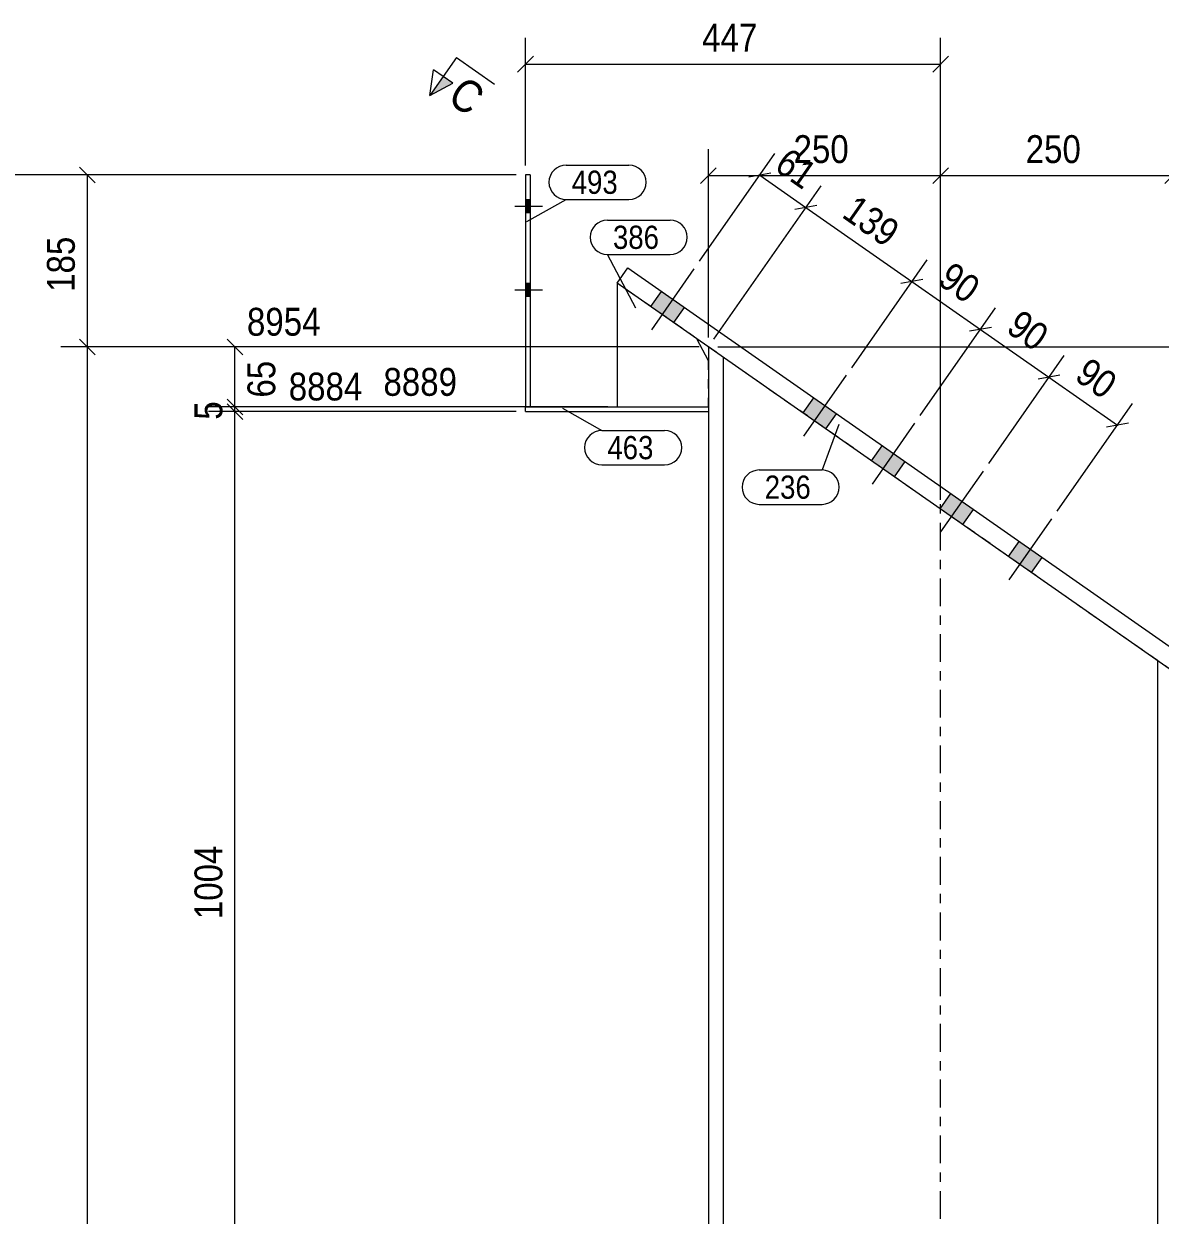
# Model space of a CAD drawing. Header units: millimetres. Extents: x 2 to 579, y 1 to 825.
# Drawn here: x 134.3 to 256.7, y 610.6 to 739 of the extents above; entities that cross this region are included whole.
import ezdxf

# ---------------------------------------------------------------- set-up
doc = ezdxf.new("R2010")
doc.units = ezdxf.units.MM
for name, pattern in [('XKITLINE00', [0]), ('XKITLINE01', [4, 1, -1, 1, -1]), ('XKITLINE03', [6, 3, -1, 1, -1])]:
    doc.linetypes.add(name, pattern=pattern)
for name, color, linetype, lineweight in [('Bolt', 3, 'Continuous', 0), ('Dimensions', 7, 'Continuous', 0), ('Part', 2, 'Continuous', 0), ('PartMark', 7, 'Continuous', 0), ('Section', 6, 'Continuous', 0)]:
    doc.layers.add(name, color=color, linetype=linetype, lineweight=lineweight)
doc.styles.add('ARIAL', font='ARIAL.TTF')

# ---------------------------------------------------------------- blocks, each defined once
blk = doc.blocks.new('*A5')
at = {"layer": 'Bolt'}
for points in [[(205.43, 708.41), (204.28, 706.77), (201.82, 708.49), (202.97, 710.13)], [(205.43, 708.41), (204.28, 706.77), (201.82, 708.49), (202.97, 710.13)], [(221.82, 696.95), (220.67, 695.31), (218.22, 697.03), (219.36, 698.67)], [(221.82, 696.95), (220.67, 695.31), (218.22, 697.03), (219.36, 698.67)], [(229.2, 691.8), (228.05, 690.16), (225.59, 691.88), (226.74, 693.51)], [(229.2, 691.8), (228.05, 690.16), (225.59, 691.88), (226.74, 693.51)], [(236.57, 686.64), (235.43, 685), (232.97, 686.72), (234.12, 688.36)], [(236.57, 686.64), (235.43, 685), (232.97, 686.72), (234.12, 688.36)], [(243.95, 681.48), (242.8, 679.84), (240.35, 681.56), (241.49, 683.2)], [(243.95, 681.48), (242.8, 679.84), (240.35, 681.56), (241.49, 683.2)], [(283.29, 653.98), (282.15, 652.35), (279.69, 654.06), (280.83, 655.7)], [(283.29, 653.98), (282.15, 652.35), (279.69, 654.06), (280.83, 655.7)], [(290.67, 648.83), (289.52, 647.19), (287.07, 648.91), (288.21, 650.55)], [(290.67, 648.83), (289.52, 647.19), (287.07, 648.91), (288.21, 650.55)], [(298.05, 643.67), (296.9, 642.03), (294.44, 643.75), (295.59, 645.39)], [(298.05, 643.67), (296.9, 642.03), (294.44, 643.75), (295.59, 645.39)], [(311.98, 633.93), (310.83, 632.29), (308.38, 634.01), (309.52, 635.65)], [(311.98, 633.93), (310.83, 632.29), (308.38, 634.01), (309.52, 635.65)]]:
    blk.add_hatch(color=3, dxfattribs=at).paths.add_polyline_path(points, flags=17)
at = {"layer": 'Bolt', "color": 3, "linetype": 'XKITLINE00', "lineweight": 0}
for p, q in [((201.91, 705.99), (206.49, 712.55)), ((201.91, 705.99), (206.49, 712.55)), ((201.82, 708.49), (202.97, 710.13)), ((201.82, 708.49), (202.97, 710.13)), ((204.28, 706.77), (205.43, 708.41)), ((204.28, 706.77), (205.43, 708.41)), ((218.3, 694.53), (222.88, 701.09)), ((218.3, 694.53), (222.88, 701.09)), ((218.22, 697.03), (219.36, 698.67)), ((218.22, 697.03), (219.36, 698.67)), ((220.67, 695.31), (221.82, 696.95)), ((220.67, 695.31), (221.82, 696.95)), ((225.68, 689.38), (230.26, 695.93)), ((225.68, 689.38), (230.26, 695.93)), ((225.59, 691.88), (226.74, 693.51)), ((225.59, 691.88), (226.74, 693.51)), ((228.05, 690.16), (229.2, 691.8)), ((228.05, 690.16), (229.2, 691.8)), ((233.05, 684.22), (237.64, 690.78)), ((233.05, 684.22), (237.64, 690.78)), ((232.97, 686.72), (234.12, 688.36)), ((232.97, 686.72), (234.12, 688.36)), ((235.43, 685), (236.57, 686.64)), ((235.43, 685), (236.57, 686.64)), ((240.43, 679.06), (245.01, 685.62)), ((240.43, 679.06), (245.01, 685.62)), ((240.35, 681.56), (241.49, 683.2)), ((240.35, 681.56), (241.49, 683.2)), ((242.8, 679.84), (243.95, 681.48)), ((242.8, 679.84), (243.95, 681.48)), ((279.77, 651.57), (284.36, 658.12)), ((279.77, 651.57), (284.36, 658.12)), ((279.69, 654.06), (280.83, 655.7)), ((279.69, 654.06), (280.83, 655.7)), ((282.15, 652.35), (283.29, 653.98)), ((282.15, 652.35), (283.29, 653.98)), ((287.15, 646.41), (291.73, 652.97)), ((287.15, 646.41), (291.73, 652.97)), ((287.07, 648.91), (288.21, 650.55)), ((287.07, 648.91), (288.21, 650.55)), ((289.52, 647.19), (290.67, 648.83)), ((289.52, 647.19), (290.67, 648.83)), ((294.53, 641.25), (299.11, 647.81)), ((294.53, 641.25), (299.11, 647.81)), ((294.44, 643.75), (295.59, 645.39)), ((294.44, 643.75), (295.59, 645.39)), ((296.9, 642.03), (298.05, 643.67)), ((296.9, 642.03), (298.05, 643.67)), ((308.46, 631.51), (313.04, 638.07)), ((308.46, 631.51), (313.04, 638.07)), ((308.38, 634.01), (309.52, 635.65)), ((308.38, 634.01), (309.52, 635.65)), ((310.83, 632.29), (311.98, 633.93)), ((310.83, 632.29), (311.98, 633.93))]:
    blk.add_line(p, q, dxfattribs=at)
blk = doc.blocks.new('*A9')
at = {"layer": 'Bolt'}
for points in [[(188.32, 719.98), (188.82, 719.98), (188.82, 718.58), (188.32, 718.58)], [(188.32, 710.98), (188.82, 710.98), (188.82, 709.58), (188.32, 709.58)]]:
    blk.add_hatch(color=3, dxfattribs=at).paths.add_polyline_path(points, flags=17)
at = {"layer": 'Bolt', "color": 3, "linetype": 'XKITLINE00', "lineweight": 0}
for p, q in [((190.16, 719.28), (187.16, 719.28)), ((188.82, 719.98), (188.32, 719.98)), ((188.82, 718.58), (188.32, 718.58)), ((190.16, 710.28), (187.16, 710.28)), ((188.82, 710.98), (188.32, 710.98)), ((188.82, 709.58), (188.32, 709.58))]:
    blk.add_line(p, q, dxfattribs=at)
blk = doc.blocks.new('*A10')
at = {"layer": 'Bolt'}
for points in [[(188.32, 719.98), (188.82, 719.98), (188.82, 718.58), (188.32, 718.58)], [(188.32, 710.98), (188.82, 710.98), (188.82, 709.58), (188.32, 709.58)]]:
    blk.add_hatch(color=3, dxfattribs=at).paths.add_polyline_path(points, flags=17)
at = {"layer": 'Bolt', "color": 3, "linetype": 'XKITLINE00', "lineweight": 0}
for p, q in [((190.16, 719.28), (187.16, 719.28)), ((188.82, 719.98), (188.32, 719.98)), ((188.82, 718.58), (188.32, 718.58)), ((190.16, 710.28), (187.16, 710.28)), ((188.82, 710.98), (188.32, 710.98)), ((188.82, 709.58), (188.32, 709.58))]:
    blk.add_line(p, q, dxfattribs=at)
blk = doc.blocks.new('*A15')
at = {"layer": 'Part', "color": 2, "linetype": 'XKITLINE00', "lineweight": 0}
for p, q in [((198.19, 711.03), (199.34, 712.67)), ((199.34, 712.67), (315.65, 631.37)), ((314.5, 629.73), (198.19, 711.03)), ((315.65, 631.37), (314.5, 629.73))]:
    blk.add_line(p, q, dxfattribs=at)
blk = doc.blocks.new('*A16')
at = {"layer": 'Part', "color": 2, "linetype": 'XKITLINE00', "lineweight": 0}
for p, q in [((208.02, 704.16), (208.02, 172.21)), ((209.62, 703.04), (209.62, 172.21)), ((256.42, 172.21), (256.42, 670.33))]:
    blk.add_line(p, q, dxfattribs=at)
at = {"layer": 'Part', "color": 7, "linetype": 'XKITLINE01', "lineweight": 0}
blk.add_line((258.02, 669.21), (208.02, 704.16), dxfattribs=at)
at = {"layer": 'Part', "color": 7, "linetype": 'XKITLINE03', "lineweight": 0}
blk.add_line((233.02, 172.21), (233.02, 696.68), dxfattribs=at)
blk = doc.blocks.new('*A19')
at = {"layer": 'Part', "color": 2, "linetype": 'XKITLINE00', "lineweight": 0}
for p, q in [((188.32, 697.18), (188.32, 697.68)), ((188.32, 697.68), (208.02, 697.68)), ((188.32, 697.18), (208.02, 697.18))]:
    blk.add_line(p, q, dxfattribs=at)
at = {"layer": 'Part', "color": 7, "linetype": 'XKITLINE01', "lineweight": 0}
blk.add_line((208.02, 697.68), (208.02, 697.18), dxfattribs=at)
blk = doc.blocks.new('*A20')
at = {"layer": 'Part', "color": 2, "linetype": 'XKITLINE00', "lineweight": 0}
for p, q in [((198.19, 711.03), (198.19, 697.68)), ((208.02, 702.66), (206.79, 705.01))]:
    blk.add_line(p, q, dxfattribs=at)
at = {"layer": 'Part', "color": 7, "linetype": 'XKITLINE01', "lineweight": 0}
for p, q in [((206.79, 705.01), (198.19, 711.03)), ((208.02, 697.68), (208.02, 702.66)), ((198.19, 697.68), (208.02, 697.68))]:
    blk.add_line(p, q, dxfattribs=at)
blk = doc.blocks.new('*A23')
at = {"layer": 'Part', "color": 2, "linetype": 'XKITLINE00', "lineweight": 0}
for p, q in [((188.32, 722.68), (188.32, 697.68)), ((188.82, 722.68), (188.32, 722.68)), ((188.82, 722.68), (188.82, 697.68)), ((188.32, 697.68), (188.82, 697.68))]:
    blk.add_line(p, q, dxfattribs=at)
blk = doc.blocks.new('*A92')
at = {"layer": 'Dimensions', "color": 7, "linetype": 'XKITLINE00', "lineweight": 0}
blk.add_line((187.32, 722.68), (126.28, 722.68), dxfattribs=at)
blk = doc.blocks.new('*A101')
at = {"layer": 'PartMark', "color": 7, "linetype": 'XKITLINE00', "lineweight": 0}
for p, q in [((192.7, 723.74), (199.46, 723.74)), ((188.45, 717.65), (192.7, 720.04)), ((192.7, 720.04), (199.46, 720.04))]:
    blk.add_line(p, q, dxfattribs=at)
for centre, start, end in [((192.7, 721.89), 90, 270), ((199.46, 721.89), 270, 90)]:
    blk.add_arc(centre, 1.85, start, end, dxfattribs=at)
at = {"layer": 'PartMark', "color": 3, "style": 'ARIAL', "width": 0.85}
blk.add_text('493', height=2.5, dxfattribs=at).set_placement((193.3, 720.64))
blk = doc.blocks.new('*A102')
at = {"layer": 'PartMark', "color": 7, "linetype": 'XKITLINE00', "lineweight": 0}
for p, q in [((197.14, 717.81), (203.9, 717.81)), ((197.14, 714.11), (203.9, 714.11)), ((200.19, 708.33), (197.14, 714.11))]:
    blk.add_line(p, q, dxfattribs=at)
for centre, start, end in [((197.14, 715.96), 90, 270), ((203.9, 715.96), 270, 90)]:
    blk.add_arc(centre, 1.85, start, end, dxfattribs=at)
at = {"layer": 'PartMark', "color": 3, "style": 'ARIAL', "width": 0.85}
blk.add_text('386', height=2.5, dxfattribs=at).set_placement((197.74, 714.71))
blk = doc.blocks.new('*A103')
at = {"layer": 'PartMark', "color": 7, "linetype": 'XKITLINE00', "lineweight": 0}
for p, q in [((192.29, 697.55), (196.54, 695.15)), ((196.54, 695.15), (203.3, 695.15)), ((196.54, 691.45), (203.3, 691.45))]:
    blk.add_line(p, q, dxfattribs=at)
for centre, start, end in [((196.54, 693.3), 90, 270), ((203.3, 693.3), 270, 90)]:
    blk.add_arc(centre, 1.85, start, end, dxfattribs=at)
at = {"layer": 'PartMark', "color": 3, "style": 'ARIAL', "width": 0.85}
blk.add_text('463', height=2.5, dxfattribs=at).set_placement((197.14, 692.05))
blk = doc.blocks.new('*A105')
at = {"layer": 'PartMark', "color": 7, "linetype": 'XKITLINE00', "lineweight": 0}
for p, q in [((222.07, 695.8), (220.26, 690.89)), ((213.49, 690.89), (220.26, 690.89)), ((213.49, 687.19), (220.26, 687.19))]:
    blk.add_line(p, q, dxfattribs=at)
for centre, start, end in [((213.49, 689.04), 90, 270), ((220.26, 689.04), 270, 90)]:
    blk.add_arc(centre, 1.85, start, end, dxfattribs=at)
at = {"layer": 'PartMark', "color": 3, "style": 'ARIAL', "width": 0.85}
blk.add_text('236', height=2.5, dxfattribs=at).set_placement((214.09, 687.79))
blk = doc.blocks.new('*A110')
at = {"layer": 'Section'}
blk.add_hatch(color=3, dxfattribs=at).paths.add_polyline_path([(180.48, 732.55), (178.03, 731.22), (179.46, 733.27)], flags=17)
at = {"layer": 'Section', "color": 1, "linetype": 'XKITLINE00', "lineweight": 0}
for q in [(178.03, 731.22), (184.99, 732.46)]:
    blk.add_line((180.89, 735.32), q, dxfattribs=at)
at = {"layer": 'Section', "color": 3, "linetype": 'XKITLINE00', "lineweight": 0}
for p, q in [((178.03, 731.22), (178.43, 733.99)), ((180.48, 732.55), (178.43, 733.99)), ((178.03, 731.22), (180.48, 732.55))]:
    blk.add_line(p, q, dxfattribs=at)
at = {"layer": 'Section', "color": 7, "style": 'ARIAL', "width": 0.85}
blk.add_text('C', height=3.5, rotation=-34.9504, dxfattribs=at).set_placement((179.75, 730.63))
blk = doc.blocks.new('*A115')
at = {"layer": 'Dimensions', "color": 7, "linetype": 'XKITLINE00', "lineweight": 0}
for p, q in [((207.06, 713.37), (215.18, 724.98)), ((214.73, 722.86), (212.37, 722.44)), ((213.55, 722.65), (218.52, 719.17)), ((208.6, 704.97), (220.15, 721.51)), ((219.7, 719.38), (217.34, 718.97))]:
    blk.add_line(p, q, dxfattribs=at)
at = {"layer": 'Dimensions', "color": 3}
for p in [(213.55, 722.65), (218.52, 719.17)]:
    blk.add_point(p, dxfattribs=at)
at = {"layer": 'Dimensions', "color": 3, "style": 'ARIAL', "width": 0.85}
blk.add_text('61', height=3, rotation=-34.9504, dxfattribs=at).set_placement((214.99, 723.29))
blk = doc.blocks.new('*A116')
at = {"layer": 'Dimensions', "color": 7, "linetype": 'XKITLINE00', "lineweight": 0}
for p, q in [((208.6, 704.97), (220.15, 721.51)), ((219.7, 719.38), (217.34, 718.97)), ((218.52, 719.17), (229.94, 711.19)), ((223.46, 701.91), (231.58, 713.53)), ((231.13, 711.4), (228.76, 710.98))]:
    blk.add_line(p, q, dxfattribs=at)
at = {"layer": 'Dimensions', "color": 3}
for p in [(218.52, 719.17), (229.94, 711.19)]:
    blk.add_point(p, dxfattribs=at)
at = {"layer": 'Dimensions', "color": 3, "style": 'ARIAL', "width": 0.85}
blk.add_text('139', height=3, rotation=-34.9504, dxfattribs=at).set_placement((222.27, 718.2))
blk = doc.blocks.new('*A117')
at = {"layer": 'Dimensions', "color": 7, "linetype": 'XKITLINE00', "lineweight": 0}
for p, q in [((223.46, 701.91), (231.58, 713.53)), ((231.13, 711.4), (228.76, 710.98)), ((229.94, 711.19), (237.32, 706.04)), ((230.83, 696.75), (238.95, 708.37)), ((238.5, 706.24), (236.14, 705.83))]:
    blk.add_line(p, q, dxfattribs=at)
at = {"layer": 'Dimensions', "color": 3}
for p in [(229.94, 711.19), (237.32, 706.04)]:
    blk.add_point(p, dxfattribs=at)
at = {"layer": 'Dimensions', "color": 3, "style": 'ARIAL', "width": 0.85}
blk.add_text('90', height=3, rotation=-34.9504, dxfattribs=at).set_placement((232.58, 710.99))
blk = doc.blocks.new('*A118')
at = {"layer": 'Dimensions', "color": 7, "linetype": 'XKITLINE00', "lineweight": 0}
for p, q in [((230.83, 696.75), (238.95, 708.37)), ((238.5, 706.24), (236.14, 705.83)), ((237.32, 706.04), (244.7, 700.88)), ((238.21, 691.6), (246.33, 703.22)), ((245.88, 701.09), (243.52, 700.67))]:
    blk.add_line(p, q, dxfattribs=at)
at = {"layer": 'Dimensions', "color": 3}
for p in [(237.32, 706.04), (244.7, 700.88)]:
    blk.add_point(p, dxfattribs=at)
at = {"layer": 'Dimensions', "color": 3, "style": 'ARIAL', "width": 0.85}
blk.add_text('90', height=3, rotation=-34.9504, dxfattribs=at).set_placement((239.96, 705.84))
blk = doc.blocks.new('*A119')
at = {"layer": 'Dimensions', "color": 7, "linetype": 'XKITLINE00', "lineweight": 0}
for p, q in [((238.21, 691.6), (246.33, 703.22)), ((245.88, 701.09), (243.52, 700.67)), ((244.7, 700.88), (252.07, 695.72)), ((245.59, 686.44), (253.71, 698.06)), ((253.26, 695.93), (250.89, 695.51))]:
    blk.add_line(p, q, dxfattribs=at)
at = {"layer": 'Dimensions', "color": 3}
for p in [(244.7, 700.88), (252.07, 695.72)]:
    blk.add_point(p, dxfattribs=at)
at = {"layer": 'Dimensions', "color": 3, "style": 'ARIAL', "width": 0.85}
blk.add_text('90', height=3, rotation=-34.9504, dxfattribs=at).set_placement((247.33, 700.68))
blk = doc.blocks.new('*A120')
at = {"layer": 'Dimensions', "color": 7, "linetype": 'XKITLINE00', "lineweight": 0}
for p, q in [((208.02, 705.16), (208.02, 725.46)), ((233.02, 687.68), (233.02, 725.46)), ((208.87, 723.46), (207.18, 721.76)), ((208.02, 722.61), (233.02, 722.61)), ((233.87, 723.46), (232.18, 721.76))]:
    blk.add_line(p, q, dxfattribs=at)
at = {"layer": 'Dimensions', "color": 3}
for p in [(208.02, 722.61), (233.02, 722.61)]:
    blk.add_point(p, dxfattribs=at)
at = {"layer": 'Dimensions', "color": 3, "style": 'ARIAL', "width": 0.85}
blk.add_text('250', height=3, dxfattribs=at).set_placement((217.19, 723.96))
blk = doc.blocks.new('*A121')
at = {"layer": 'Dimensions', "color": 7, "linetype": 'XKITLINE00', "lineweight": 0}
for p, q in [((233.02, 687.68), (233.02, 725.46)), ((258.02, 670.21), (258.02, 725.46)), ((233.87, 723.46), (232.18, 721.76)), ((233.02, 722.61), (258.02, 722.61)), ((258.87, 723.46), (257.18, 721.76))]:
    blk.add_line(p, q, dxfattribs=at)
at = {"layer": 'Dimensions', "color": 3}
for p in [(233.02, 722.61), (258.02, 722.61)]:
    blk.add_point(p, dxfattribs=at)
at = {"layer": 'Dimensions', "color": 3, "style": 'ARIAL', "width": 0.85}
blk.add_text('250', height=3, dxfattribs=at).set_placement((242.19, 723.96))
blk = doc.blocks.new('*A124')
at = {"layer": 'Dimensions', "color": 7, "linetype": 'XKITLINE00', "lineweight": 0}
blk.add_line((209.02, 704.16), (343.5, 704.16), dxfattribs=at)
blk = doc.blocks.new('*A125')
at = {"layer": 'Dimensions', "color": 7, "linetype": 'XKITLINE00', "lineweight": 0}
for p, q in [((140.28, 705), (141.98, 703.31)), ((207.02, 704.16), (138.28, 704.16)), ((141.13, 74.61), (141.13, 704.16))]:
    blk.add_line(p, q, dxfattribs=at)
at = {"layer": 'Dimensions', "color": 3}
blk.add_point((141.13, 704.16), dxfattribs=at)
blk = doc.blocks.new('*A126')
at = {"layer": 'Dimensions', "color": 7, "linetype": 'XKITLINE00', "lineweight": 0}
for p, q in [((187.32, 722.68), (138.28, 722.68)), ((140.28, 723.53), (141.98, 721.83)), ((141.13, 704.16), (141.13, 722.68)), ((140.28, 705), (141.98, 703.31)), ((207.02, 704.16), (138.28, 704.16))]:
    blk.add_line(p, q, dxfattribs=at)
at = {"layer": 'Dimensions', "color": 3}
for p in [(141.13, 722.68), (141.13, 704.16)]:
    blk.add_point(p, dxfattribs=at)
at = {"layer": 'Dimensions', "color": 3, "style": 'ARIAL', "width": 0.85}
blk.add_text('185', height=3, rotation=90.0002, dxfattribs=at).set_placement((139.78, 710.08))
blk = doc.blocks.new('*A128')
at = {"layer": 'Dimensions', "color": 7, "linetype": 'XKITLINE00', "lineweight": 0}
blk.add_line((209.02, 704.16), (383.42, 704.16), dxfattribs=at)
blk = doc.blocks.new('*A130')
at = {"layer": 'Dimensions', "color": 7, "linetype": 'XKITLINE00', "lineweight": 0}
blk.add_line((209.02, 704.16), (323.42, 704.16), dxfattribs=at)
blk = doc.blocks.new('*A137')
at = {"layer": 'Dimensions', "color": 7, "linetype": 'XKITLINE00', "lineweight": 0}
for p, q in [((187.32, 697.18), (154.17, 697.18)), ((156.18, 698.03), (157.87, 696.33)), ((157.02, 596.73), (157.02, 697.18)), ((156.18, 597.58), (157.87, 595.88)), ((189.02, 596.73), (154.17, 596.73))]:
    blk.add_line(p, q, dxfattribs=at)
at = {"layer": 'Dimensions', "color": 3}
for p in [(157.02, 697.18), (157.02, 596.73)]:
    blk.add_point(p, dxfattribs=at)
at = {"layer": 'Dimensions', "color": 3, "style": 'ARIAL', "width": 0.85}
blk.add_text('8884', height=3, dxfattribs=at).set_placement((162.82, 698.38))
blk.add_text('1004', height=3, rotation=90.0002, dxfattribs=at).set_placement((155.67, 642.5))
blk = doc.blocks.new('*A138')
at = {"layer": 'Dimensions', "color": 7, "linetype": 'XKITLINE00', "lineweight": 0}
for p, q in [((156.18, 698.53), (157.87, 696.83)), ((197.19, 697.68), (154.17, 697.68)), ((187.32, 697.18), (154.17, 697.18)), ((156.18, 698.03), (157.87, 696.33)), ((157.02, 697.18), (157.02, 697.68))]:
    blk.add_line(p, q, dxfattribs=at)
at = {"layer": 'Dimensions', "color": 3}
for p in [(157.02, 697.68), (157.02, 697.18)]:
    blk.add_point(p, dxfattribs=at)
at = {"layer": 'Dimensions', "color": 3, "style": 'ARIAL', "width": 0.85}
blk.add_text('8889', height=3, dxfattribs=at).set_placement((173.02, 698.88))
blk.add_text('5', height=3, rotation=90.0002, dxfattribs=at).set_placement((155.67, 696.31))
blk = doc.blocks.new('*A139')
at = {"layer": 'Dimensions', "color": 7, "linetype": 'XKITLINE00', "lineweight": 0}
for p, q in [((156.18, 705), (157.87, 703.31)), ((207.02, 704.16), (154.62, 704.16)), ((157.02, 697.68), (157.02, 704.16)), ((156.18, 698.53), (157.87, 696.83)), ((197.19, 697.68), (154.62, 697.68))]:
    blk.add_line(p, q, dxfattribs=at)
at = {"layer": 'Dimensions', "color": 3}
for p in [(157.02, 704.16), (157.02, 697.68)]:
    blk.add_point(p, dxfattribs=at)
at = {"layer": 'Dimensions', "color": 3, "style": 'ARIAL', "width": 0.85}
blk.add_text('8954', height=3, dxfattribs=at).set_placement((158.32, 705.36))
blk.add_text('65', height=3, rotation=90.0002, dxfattribs=at).set_placement((161.37, 698.69))
blk = doc.blocks.new('*A140')
at = {"layer": 'Dimensions', "color": 7, "linetype": 'XKITLINE00', "lineweight": 0}
for p, q in [((188.32, 723.68), (188.32, 737.46)), ((233.02, 687.68), (233.02, 737.46)), ((189.17, 735.46), (187.47, 733.76)), ((233.87, 735.46), (232.18, 733.76)), ((188.32, 734.61), (233.02, 734.61))]:
    blk.add_line(p, q, dxfattribs=at)
at = {"layer": 'Dimensions', "color": 3}
for p in [(188.32, 734.61), (233.02, 734.61)]:
    blk.add_point(p, dxfattribs=at)
at = {"layer": 'Dimensions', "color": 3, "style": 'ARIAL', "width": 0.85}
blk.add_text('447', height=3, dxfattribs=at).set_placement((207.34, 735.96))

msp = doc.modelspace()

# ---------------------------------------------------------------- block references
at = {"lineweight": 0}
for name in ['*A140', '*A110', '*A120', '*A121', '*A115', '*A92', '*A126', '*A23', '*A101', '*A116', '*A9', '*A10', '*A102', '*A15', '*A5', '*A117', '*A20', '*A139', '*A124', '*A128', '*A130', '*A118', '*A125', '*A119', '*A137', '*A138', '*A19', '*A103', '*A105']:
    msp.add_blockref(name, (0, 0), dxfattribs=at)
at = {"layer": 'Part', "lineweight": 0}
msp.add_blockref('*A16', (0, 0), dxfattribs=at)

doc.saveas('drawing.dxf')
